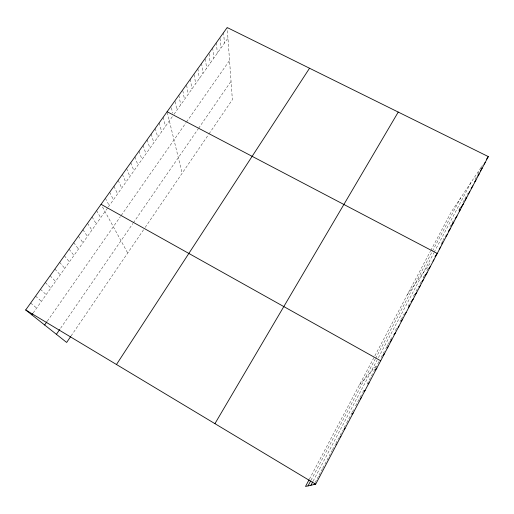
<?xml version="1.0" encoding="UTF-8"?>
<svg xmlns="http://www.w3.org/2000/svg" width="514" height="514" viewBox="0 0 514 514"><rect width="100%" height="100%" fill="white"/><g stroke="black" fill="none" stroke-linecap="round" stroke-linejoin="round"><path stroke-width="0.39" stroke-dasharray="2.57 1.93" d="M315.172 482.55L317.948 477.281M322.439 468.768L318.301 476.619L319.959 476.048M322.811 468.061L332.115 450.437M332.481 449.737L334.691 445.548M335.79 443.466L338.72 437.909M340.172 435.152L342.716 430.334M344.162 427.597L346.327 423.491M346.693 422.804L350.632 415.331M350.991 414.657L352.058 412.633M352.411 411.952L354.191 408.579M355.611 405.893L359.845 397.868M360.198 397.206L362.299 393.21M362.653 392.548L364.394 389.246M367.176 383.971L373.389 372.194M373.736 371.545L375.098 368.949M375.445 368.3L377.154 365.062M378.94 361.67L377.494 364.42L378.407 363.379M381.118 357.545L382.917 354.133M383.277 353.452L384.356 351.403M385.789 348.685L386.862 346.654M387.222 345.973L387.935 344.618M388.295 343.943L390.075 340.57M390.428 339.895L391.848 337.203M395.382 330.508L397.136 327.187M399.937 321.88L400.978 319.894M401.331 319.233L404.107 313.97M408.251 306.119L410.647 301.57M413.378 296.392L415.081 293.173M416.096 291.239L418.801 286.118M419.848 284.133L420.966 282.013M424.686 274.964L422.829 278.479L424.249 276.571M426.903 270.762L428.008 268.668M441.809 242.505L442.528 241.143M442.888 240.462L445.381 235.727M449.994 226.995L451.048 224.991M452.108 222.986L454.209 219.003M460.126 207.784L458.392 211.068L460.216 208.433M462.889 202.555L463.917 200.595M464.952 198.642L467.682 193.457M475.129 179.347L476.812 176.161M477.808 174.265L479.813 170.468M480.937 168.341L482.055 166.221M310.989 480.288L375.22 359.093M375.58 358.425L432.133 251.712M432.499 251.031L460.653 197.903M313.077 481.188L377.032 360.256M378.394 357.68L433.79 252.927M434.131 252.284L471.312 181.975M309.377 479.164L373.858 357.725M374.873 355.81L430.449 251.14M430.796 250.498L451.292 211.897L482.402 165.399M71.073 335.983L143.894 229.295M145.192 227.394L208.633 134.443M209.082 133.788L232.367 99.677L227.239 28.296M60.62 328.208L132.933 223.436M133.338 222.845L198.186 128.892M198.603 128.288L231.043 81.289M47.339 321.134L120.34 216.696M121.214 215.45L186.119 122.589M186.569 121.953L229.546 60.466M33.166 313L107.979 207.438M108.403 206.84L173.173 115.444M174.021 114.256L227.946 38.158M407.326 294.689L431.143 261.877M359.466 384.825L377.109 364.856M30.647 303.029L36.655 308.079M35.569 296.135L41.428 301.345M40.452 289.292L46.164 294.663M45.303 282.494L50.867 288.02M50.115 275.742L55.544 281.421M54.902 269.028L60.189 274.868M59.656 262.365L64.809 268.359M64.379 255.747L69.39 261.889M69.069 249.168L73.945 255.458M73.733 242.64L78.475 249.072M78.359 236.144L82.972 242.724M82.96 229.7L87.444 236.414M87.534 223.294L91.884 230.15M92.07 216.927L96.298 223.924M96.581 210.605L100.68 217.737M102.511 206.962L127.703 253.016M105.389 198.263L109.238 205.658M109.681 192.242L113.421 199.76M113.954 186.261L117.571 193.9M118.194 180.311L121.696 188.079M122.409 174.4L125.802 182.29M126.598 168.528L129.881 176.533M130.768 162.694L133.929 170.815M134.906 156.886L137.964 165.129M139.018 151.122L141.967 159.481M143.11 145.391L145.95 153.859M147.171 139.692L149.908 148.276M151.212 134.032L153.84 142.725M155.228 128.404L157.753 137.206M159.218 122.807L161.64 131.719M163.189 117.243L165.508 126.258M167.313 112.476L182.129 173.276M171.406 107.76L172.646 113.138M175.12 101.534L176.97 110.086M178.821 95.328L180.748 104.753M182.817 90.663L184.507 99.453M186.633 85.298L188.24 94.184M190.308 79.227L191.953 88.948M194.215 74.678L195.648 83.737M197.858 68.645L199.316 78.558M201.597 63.402L202.966 73.406M205.414 58.969L206.596 68.285M209.102 53.79L210.2 63.196M212.687 47.853L213.792 58.133M216.343 42.733L217.358 53.096M220.043 38.383L220.911 48.091M223.59 32.575L224.438 43.112"/><path stroke-width="0.77" d="M314.125 484.529L314.825 483.211M309.023 479.825L305.502 486.462L315.673 484.182L488.3 156.584L227.182 27.538L25.7 309.968L66.659 342.446L70.636 336.625M308.021 485.897L310.623 480.995M310.931 485.242L312.724 481.862M214.929 423.658L398.234 112.078M116.472 364.503L309.544 68.24M486.61 159.115L488.3 156.584M484.002 164.236L485.255 162.366M480.397 170.841L482.19 168.174M477.776 175.994L479.112 174.028M474.692 181.847L476.009 179.913M471.152 188.375L472.886 185.83M468.466 193.669L469.751 191.793M56.405 334.318L59.778 329.429M464.894 200.242L466.59 197.787M460.672 207.772L463.41 203.82M459.31 211.183L460.21 209.892M44.641 324.989L46.89 321.777M455.218 218.54L456.991 215.996M451.562 225.261L453.753 222.144M448.336 231.384L450.495 228.332M31.855 314.851L32.729 313.617M445.94 236.35L447.212 234.551M441.603 244.041L442.528 242.756M439.226 249.014L440.594 247.125M435.011 256.55L437.247 253.466L167.127 111.718M433 261.054L433.887 259.853M428.766 268.629L430.501 266.278M425.194 275.292L427.089 272.748M421.801 281.736L423.658 279.256M419.296 287.018L420.208 285.81M414.939 294.747L416.732 292.402M411.476 301.32L413.237 299.039M408.257 307.584L409.716 305.721M404.749 314.247L406.169 312.448M401.209 320.954L402.603 319.213M398.106 327.148L399.012 326.03M393.878 334.736L395.394 332.892M390.274 341.572L391.758 339.799M387.132 347.882L388.096 346.751M382.994 355.373L384.408 353.748M375.291 369.823L376.846 368.101M368.088 383.894L369.058 382.872M364.182 391.295L365.126 390.338M360.076 398.922L361.162 397.855M352.148 413.963L353.157 413.044M343.879 429.396L345.035 428.458M339.825 437.08L340.936 436.245M335.745 444.816L336.798 444.09M101.065 204.321L380.694 360.789M25.7 309.968L315.673 484.182"/></g></svg>
